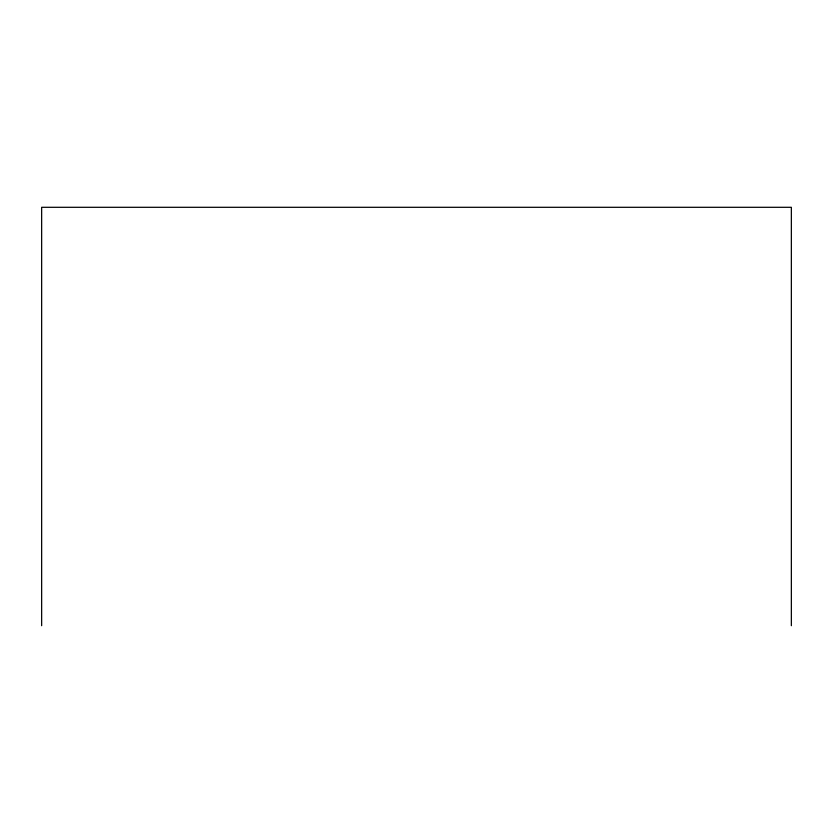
<?xml version="1.0" encoding="UTF-8"?>
<svg xmlns="http://www.w3.org/2000/svg" width="833" height="833" viewBox="0 0 833 833"><rect width="100%" height="100%" fill="white"/><g stroke="black" fill="none" stroke-linecap="round" stroke-linejoin="round"><path stroke-width="1.25" d="M791.35 625.698L791.35 207.302L41.65 207.302L41.65 625.698"/></g></svg>
